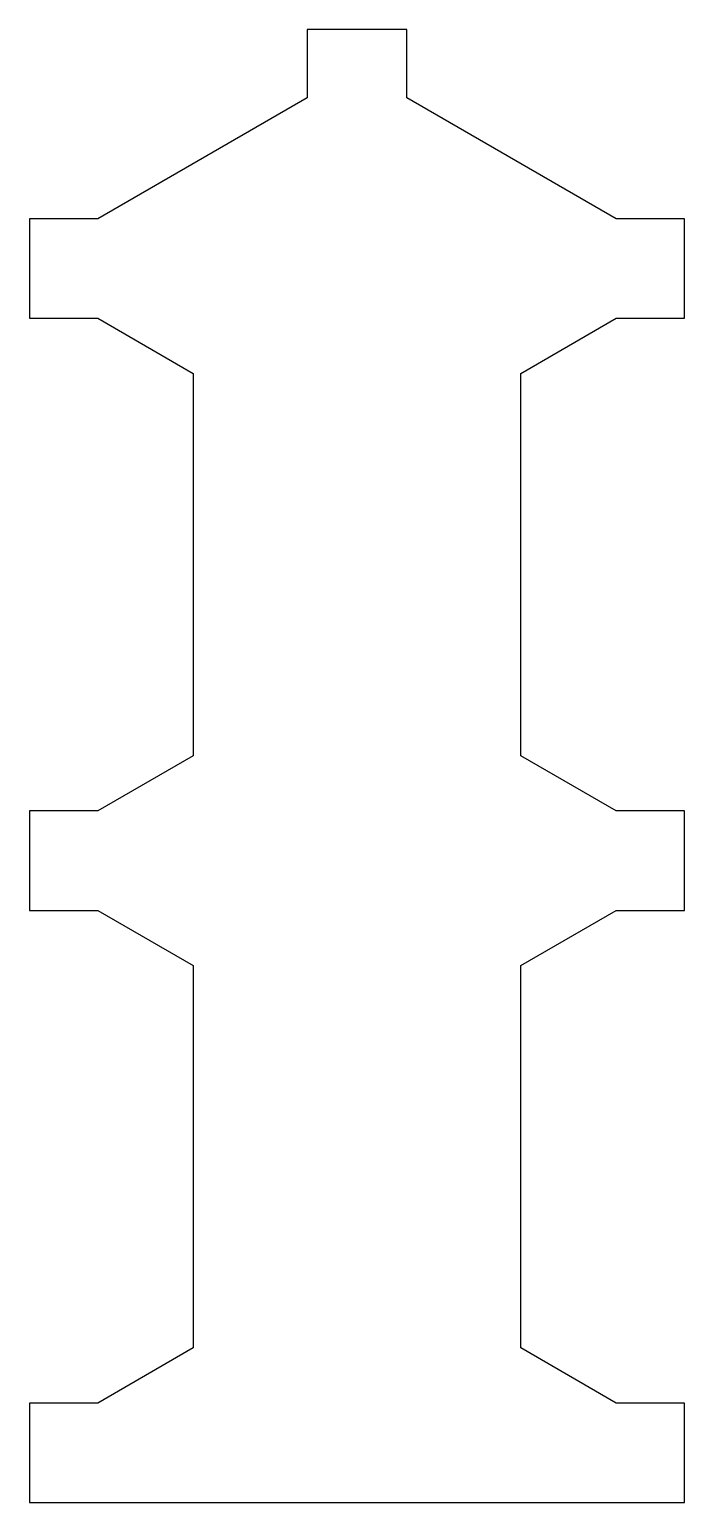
# Model space of a CAD drawing. Extents: x -120 to 120, y -235 to 304.
import ezdxf

# ---------------------------------------------------------------- set-up
doc = ezdxf.new("R2010")
doc.units = 0
doc.layers.add('Sketch', color=7, linetype='CONTINUOUS')

msp = doc.modelspace()

# ---------------------------------------------------------------- linework, layer by layer
at = {"layer": 'Sketch'}
for p, q in [((18.2, 304.355), (-18.2, 304.355)), ((-18.2, 304.355), (-18.2, 279.355)), ((18.2, 279.355), (18.2, 304.355)), ((-18.2, 279.355), (-95, 235.015)), ((95, 235.015), (18.2, 279.355)), ((-95, 235.015), (-120, 235.015)), ((-120, 235.015), (-120, 198.615)), ((120, 235.015), (95, 235.015)), ((120, 198.615), (120, 235.015)), ((-120, 198.615), (-95, 198.615)), ((-95, 198.615), (-60, 178.407)), ((60, 178.407), (95, 198.615)), ((95, 198.615), (120, 198.615)), ((-60, 178.407), (-60, 38.4073)), ((60, 38.4073), (60, 178.407)), ((-60, 38.4073), (-95, 18.2)), ((95, 18.2), (60, 38.4073)), ((-120, 18.2), (-120, -18.2)), ((-95, 18.2), (-120, 18.2)), ((120, 18.2), (95, 18.2)), ((120, -18.2), (120, 18.2)), ((-120, -18.2), (-95, -18.2)), ((-95, -18.2), (-60, -38.4073)), ((60, -38.4073), (95, -18.2)), ((95, -18.2), (120, -18.2)), ((-60, -38.4073), (-60, -178.407)), ((60, -178.407), (60, -38.4073)), ((-60, -178.407), (-95, -198.615)), ((95, -198.615), (60, -178.407)), ((-95, -198.615), (-120, -198.615)), ((-120, -198.615), (-120, -235.015)), ((120, -198.615), (95, -198.615)), ((120, -235.015), (120, -198.615)), ((-120, -235.015), (120, -235.015))]:
    msp.add_line(p, q, dxfattribs=at)

doc.saveas('drawing.dxf')
